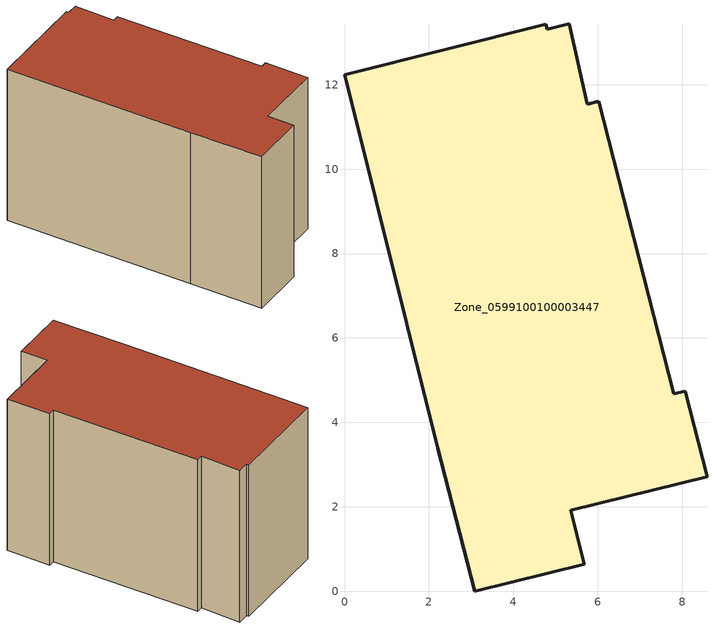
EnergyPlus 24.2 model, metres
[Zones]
Zone_0599100100003447
 floor ground (C_G): 4.81,13.32 5.33,13.44 5.75,11.54 6.03,11.61 7.8,4.67 8.08,4.74 8.59,2.71 5.36,1.91 5.68,0.64 3.09,0 2.21,3.39 0,12.24 4.77,13.43 z0
 wall outside (C_F): 8.08,4.74 7.8,4.67 6.03,11.61 5.75,11.54 5.33,13.44 4.81,13.32 4.77,13.43 0,12.24 2.21,3.39 3.09,0 5.68,0.64 5.36,1.91 8.59,2.71 8.08,4.74 z0:7.93
 roof outside (C_R): 5.33,13.44 4.81,13.32 4.77,13.43 0,12.24 2.21,3.39 3.09,0 5.68,0.64 5.36,1.91 8.59,2.71 8.08,4.74 7.8,4.67 6.03,11.61 5.75,11.54 z7.93
[BUILDING]
Pand.0599100100003447: North Axis=0; Terrain=City; Loads Convergence Tolerance Value=0.04; Temperature Convergence Tolerance Value=0.4; Solar Distribution=FullExterior; Maximum Number of Warmup Days=25; Minimum Number of Warmup Days=1
[Site:Location]
Rotterdam.The.Hague.AP_ZH_NLD Design_Conditions: Latitude=51.96; Longitude=4.45; Time Zone=1; Elevation=-4.5
[SITE:GROUNDTEMPERATURE:BUILDINGSURFACE]
18, 18, 18, 18, 18, 18, 18, 18, 18, 18, 18, 18
[MATERIAL] Thermal Absorptance=0.9; Solar Absorptance=0.7; Visible Absorptance=0.7
Name | Roughness | Thickness | Conductivity | Density | Specific Heat
G.TC.1975-1991 | MediumSmooth | 0.15 | 0.288461 | 540 | 1210
F.TC.1975-1991 | Rough | 0.3 | 0.230769 | 1920 | 840
R.TC.1975-1991 | MediumRough | 0.2 | 0.153846 | 1500 | 1000
[CONSTRUCTION]
C_G: G.TC.1975-1991
C_F: F.TC.1975-1991
C_R: R.TC.1975-1991
[ZONE]
Zone_0599100100003447: Type=1; Multiplier=1; Ceiling Height=Autocalculate; Volume=Autocalculate; Floor Area=autocalculate; Part of Total Floor Area=Yes
[ZONEINFILTRATION:DESIGNFLOWRATE]
Infil_Zone_0599100100003447: Zone or ZoneList or Space or SpaceList=Zone_0599100100003447; Schedule=AlwaysOn; Design Flow Rate Calculation Method=Flow/Area; Flow Rate per Floor Area=0.003; Constant Term Coefficient=1; Temperature Term Coefficient=0; Velocity Term Coefficient=0; Velocity Squared Term Coefficient=0
[HVACTEMPLATE:ZONE:IDEALLOADSAIRSYSTEM]
Zone_0599100100003447: Maximum Heating Supply Air Temperature=50; Minimum Cooling Supply Air Temperature=13; Maximum Heating Supply Air Humidity Ratio=0.0156; Minimum Cooling Supply Air Humidity Ratio=0.0077; Heating Limit=NoLimit; Cooling Limit=NoLimit; Dehumidification Control Type=ConstantSensibleHeatRatio; Cooling Sensible Heat Ratio=0.7; Dehumidification Setpoint=60; Humidification Control Type=None; Humidification Setpoint=30; Outdoor Air Method=None; Outdoor Air Flow Rate per Person=0.00944; Outdoor Air Flow Rate per Zone Floor Area=0; Outdoor Air Flow Rate per Zone=0; Demand Controlled Ventilation Type=None; Outdoor Air Economizer Type=NoEconomizer; Heat Recovery Type=None; Sensible Heat Recovery Effectiveness=0.7; Latent Heat Recovery Effectiveness=0.65
[ZONECONTROL:THERMOSTAT]
ThermostatControl_Zone_0599100100003447: Zone or ZoneList=Zone_0599100100003447; Control Type Schedule=DualSetpointControlType; Control 1=Thermostat_Zone_0599100100003447; Temperature Difference Between Cutout And Setpoint=0
[THERMOSTATSETPOINT:DUALSETPOINT]
Thermostat_Zone_0599100100003447: Heating Setpoint Temperature Schedule=HeatingSetpoint_Zone_0599100100003447; Cooling Setpoint Temperature Schedule=CoolingSetpoint_Zone_0599100100003447
[SCHEDULE:COMPACT]
HeatingSetpoint_Zone_0599100100003447: Through: 12/31, For: AllDays, Until: 24:00, 21
CoolingSetpoint_Zone_0599100100003447: Through: 12/31, For: AllDays, Until: 24:00, 24
DualSetpointControlType: Through: 12/31, For: AllDays, Until: 24:00, 4
AlwaysOn: Through: 12/31, For: AllDays, Until: 24:00, 1
